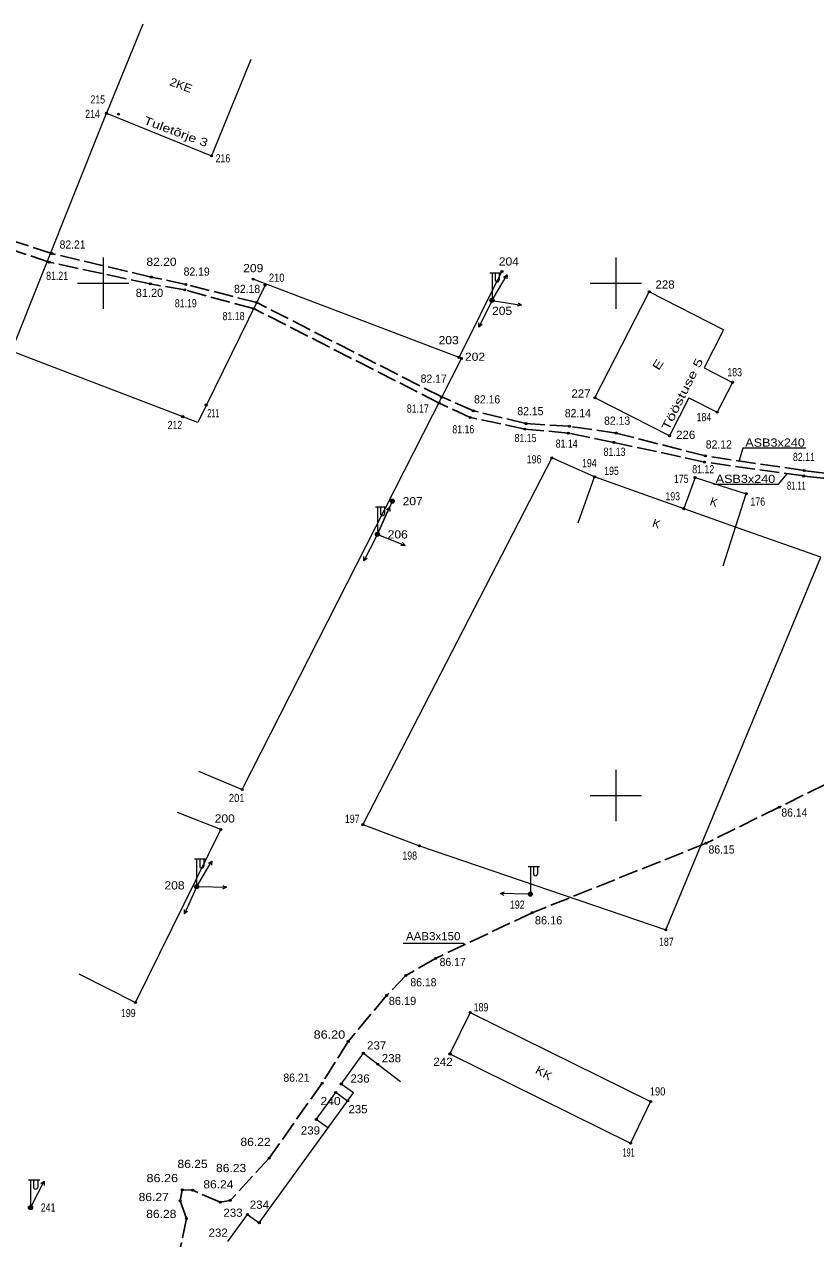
# Model space of a CAD drawing. Extents: x 642048 to 642352, y 6456237 to 6456686.
# Drawn here: x 642142.3 to 642219.5, y 6456406.7 to 6456525.3 of the extents above; entities that cross this region are included whole.
import ezdxf
from ezdxf.enums import TextEntityAlignment as Align

# ---------------------------------------------------------------- set-up
doc = ezdxf.new("R2010")
doc.units = 0
doc.header["$LTSCALE"] = 0.32
doc.header["$PDMODE"] = 32
doc.header["$PDSIZE"] = 0.16
doc.linetypes.add('LONG_DASHED', pattern=[7.5, 6, -1.5])
for name, color, linetype, lineweight in [('1', 7, 'Continuous', 13), ('11', 7, 'Continuous', 13), ('12', 7, 'Continuous', 13), ('2', 7, 'Continuous', 13), ('21', 7, 'Continuous', 13), ('28', 7, 'Continuous', 13), ('49', 7, 'Continuous', 13), ('54', 7, 'Continuous', 13), ('61', 7, 'Continuous', 13)]:
    doc.layers.add(name, color=color, linetype=linetype, lineweight=lineweight)
doc.layers.add('57', color=7, linetype='Continuous')
doc.layers.add('62', color=7, linetype='Continuous')

msp = doc.modelspace()

# ---------------------------------------------------------------- hatches: boundary and pattern name
at = {"layer": '54'}
for points in [[(642150.42, 6456516.59, 1), (642150.22, 6456516.59, 1)], [(642150.43, 6456516.59, 1), (642150.23, 6456516.59, 1)], [(642160.66, 6456512.43, 1), (642160.46, 6456512.43, 1)], [(642145.09, 6456502.91, 1), (642144.89, 6456502.91, 1)], [(642144.85, 6456502.05, 1), (642144.65, 6456502.05, 1)], [(642154.8, 6456500.61, 1), (642154.6, 6456500.61, 1)], [(642189, 6456501.16, 1), (642188.8, 6456501.16, 1)], [(642154.7, 6456499.94, 1), (642154.5, 6456499.94, 1)], [(642158.06, 6456499.35, 1), (642157.86, 6456499.35, 1)], [(642158.17, 6456499.89, 1), (642157.97, 6456499.89, 1)], [(642164.73, 6456500.41, 1), (642164.53, 6456500.41, 1)], [(642165.89, 6456499.81, 1), (642165.69, 6456499.81, 1)], [(642165.1, 6456498.11, 1), (642164.9, 6456498.11, 1)], [(642188.03, 6456498.33, 1), (642187.83, 6456498.33, 1)], [(642203.37, 6456499.16, 1), (642203.17, 6456499.16, 1)], [(642164.78, 6456497.53, 1), (642164.58, 6456497.53, 1)], [(642184.81, 6456492.77, 1), (642184.61, 6456492.77, 1)], [(642185.05, 6456492.66, 1), (642184.85, 6456492.66, 1)], [(642211.49, 6456490.33, 1), (642211.29, 6456490.33, 1)], [(642183.12, 6456488.9, 1), (642182.92, 6456488.9, 1)], [(642198.07, 6456488.82, 1), (642197.87, 6456488.82, 1)], [(642160.15, 6456488.12, 1), (642159.95, 6456488.12, 1)], [(642182.88, 6456488.31, 1), (642182.68, 6456488.31, 1)], [(642186.21, 6456487.55, 1), (642186.01, 6456487.55, 1)], [(642157.86, 6456486.98, 1), (642157.66, 6456486.98, 1)], [(642185.9, 6456486.9, 1), (642185.7, 6456486.9, 1)], [(642191.34, 6456486.3, 1), (642191.14, 6456486.3, 1)], [(642210, 6456487.41, 1), (642209.8, 6456487.41, 1)], [(642191.23, 6456485.77, 1), (642191.03, 6456485.77, 1)], [(642195.47, 6456485.37, 1), (642195.27, 6456485.37, 1)], [(642195.58, 6456486.04, 1), (642195.38, 6456486.04, 1)], [(642200.14, 6456485.38, 1), (642199.94, 6456485.38, 1)], [(642205.35, 6456485.12, 1), (642205.15, 6456485.12, 1)], [(642199.91, 6456484.47, 1), (642199.71, 6456484.47, 1)], [(642193.86, 6456482.95, 1), (642193.66, 6456482.95, 1)], [(642208.84, 6456483.15, 1), (642208.64, 6456483.15, 1)], [(642208.75, 6456482.55, 1), (642208.55, 6456482.55, 1)], [(642218.48, 6456481.72, 1), (642218.28, 6456481.72, 1)], [(642198.04, 6456481.11, 1), (642197.84, 6456481.11, 1)], [(642198.04, 6456481.11, 1), (642197.84, 6456481.11, 1)], [(642207.83, 6456481.05, 1), (642207.63, 6456481.05, 1)], [(642218.43, 6456481.19, 1), (642218.23, 6456481.19, 1)], [(642212.82, 6456479.46, 1), (642212.62, 6456479.46, 1)], [(642178.31, 6456478.73, 1), (642178.11, 6456478.73, 1)], [(642206.74, 6456478, 1), (642206.54, 6456478, 1)], [(642176.85, 6456475.49, 1), (642176.65, 6456475.49, 1)], [(642163.66, 6456450.59, 1), (642163.46, 6456450.59, 1)], [(642216.05, 6456448.87, 1), (642215.85, 6456448.87, 1)], [(642175.42, 6456447.16, 1), (642175.22, 6456447.16, 1)], [(642161.57, 6456446.68, 1), (642161.37, 6456446.68, 1)], [(642180.96, 6456445.09, 1), (642180.76, 6456445.09, 1)], [(642208.91, 6456445.34, 1), (642208.71, 6456445.34, 1)], [(642159.22, 6456441.11, 1), (642159.02, 6456441.11, 1)], [(642191.77, 6456440.37, 1), (642191.57, 6456440.37, 1)], [(642191.95, 6456438.56, 1), (642191.75, 6456438.56, 1)], [(642204.98, 6456436.88, 1), (642204.78, 6456436.88, 1)], [(642182.52, 6456434.1, 1), (642182.32, 6456434.1, 1)], [(642179.62, 6456432.43, 1), (642179.42, 6456432.43, 1)], [(642153.26, 6456429.79, 1), (642153.06, 6456429.79, 1)], [(642177.75, 6456430.49, 1), (642177.55, 6456430.49, 1)], [(642185.89, 6456428.82, 1), (642185.69, 6456428.82, 1)], [(642174.01, 6456426, 1), (642173.81, 6456426, 1)], [(642175.48, 6456424.85, 1), (642175.28, 6456424.85, 1)], [(642183.93, 6456424.77, 1), (642183.73, 6456424.77, 1)], [(642176.89, 6456423.77, 1), (642176.69, 6456423.77, 1)], [(642171.46, 6456421.93, 1), (642171.26, 6456421.93, 1)], [(642173.33, 6456421.84, 1), (642173.13, 6456421.84, 1)], [(642172.78, 6456421.01, 1), (642172.58, 6456421.01, 1)], [(642173.95, 6456420.2, 1), (642173.75, 6456420.2, 1)], [(642203.5, 6456420.14, 1), (642203.3, 6456420.14, 1)], [(642170.89, 6456418.38, 1), (642170.69, 6456418.38, 1)], [(642201.55, 6456416.07, 1), (642201.35, 6456416.07, 1)], [(642166.29, 6456414.6, 1), (642166.09, 6456414.6, 1)], [(642157.62, 6456410.44, 1), (642157.42, 6456410.44, 1)], [(642157.82, 6456411.51, 1), (642157.62, 6456411.51, 1)], [(642158.83, 6456411.47, 1), (642158.63, 6456411.47, 1)], [(642162.5, 6456410.48, 1), (642162.3, 6456410.48, 1)], [(642143.02, 6456409.78, 1), (642142.82, 6456409.78, 1)], [(642161.53, 6456410.31, 1), (642161.33, 6456410.31, 1)], [(642158.22, 6456408.72, 1), (642158.02, 6456408.72, 1)], [(642164.18, 6456409.1, 1), (642163.98, 6456409.1, 1)], [(642165.33, 6456408.3, 1), (642165.13, 6456408.3, 1)]]:
    msp.add_hatch(color=256, dxfattribs=at).paths.add_polyline_path(points)

# ---------------------------------------------------------------- linework, layer by layer
at = {"layer": '1'}
for p, q in [((642153.86, 6456525.28), (642150.33, 6456516.59)), ((642164.39, 6456521.85), (642160.56, 6456512.43)), ((642150.33, 6456516.59), (642160.56, 6456512.43)), ((642210.5, 6456495.45), (642203.27, 6456499.16)), ((642210.5, 6456495.45), (642208.61, 6456491.74)), ((642208.61, 6456491.74), (642211.39, 6456490.33)), ((642211.39, 6456490.33), (642209.9, 6456487.41)), ((642207.13, 6456488.82), (642205.25, 6456485.12)), ((642207.13, 6456488.82), (642209.9, 6456487.41)), ((642196.33, 6456476.62), (642197.94, 6456481.11)), ((642211.68, 6456476.2), (642197.94, 6456481.11)), ((642207.73, 6456481.05), (642206.64, 6456478)), ((642207.73, 6456481.05), (642212.72, 6456479.46)), ((642210.48, 6456472.42), (642212.72, 6456479.46)), ((642174.42, 6456420.99), (642173.23, 6456421.84)), ((642173.83, 6456420.18), (642172.68, 6456421.01)), ((642171.93, 6456417.55), (642170.79, 6456418.38))]:
    msp.add_line(p, q, dxfattribs=at)
for points in [[(642205.25, 6456485.12), (642197.97, 6456488.82), (642203.27, 6456499.16)], [(642185.79, 6456428.82), (642183.83, 6456424.77), (642201.45, 6456416.07)], [(642185.79, 6456428.82), (642203.4, 6456420.14), (642201.45, 6456416.07)], [(642173.23, 6456421.84), (642175.38, 6456424.85), (642179.01, 6456422.07)], [(642162.17, 6456406.46), (642164.08, 6456409.1), (642165.23, 6456408.3), (642174.42, 6456420.99)]]:
    msp.add_lwpolyline(points, dxfattribs=at)
at = {"layer": '11'}
for p, q in [((642187.73, 6456501.03), (642188.83, 6456501.03)), ((642187.93, 6456501.03), (642187.93, 6456498.53)), ((642188.23, 6456501.03), (642188.23, 6456500.33)), ((642188.63, 6456501.03), (642188.63, 6456500.33)), ((642176.55, 6456478.19), (642177.65, 6456478.19)), ((642176.75, 6456478.19), (642176.75, 6456475.69)), ((642177.05, 6456478.19), (642177.05, 6456477.49)), ((642177.45, 6456478.19), (642177.45, 6456477.49)), ((642158.92, 6456443.81), (642160.02, 6456443.81)), ((642159.12, 6456443.81), (642159.12, 6456441.31)), ((642159.42, 6456443.81), (642159.42, 6456443.11)), ((642159.82, 6456443.81), (642159.82, 6456443.11)), ((642191.47, 6456443.07), (642192.57, 6456443.07)), ((642191.67, 6456443.07), (642191.67, 6456440.57)), ((642191.97, 6456443.07), (642191.97, 6456442.37)), ((642192.37, 6456443.07), (642192.37, 6456442.37)), ((642142.72, 6456412.48), (642143.82, 6456412.48)), ((642142.92, 6456412.48), (642142.92, 6456409.98)), ((642143.22, 6456412.48), (642143.22, 6456411.78)), ((642143.62, 6456412.48), (642143.62, 6456411.78))]:
    msp.add_line(p, q, dxfattribs=at)
for centre, radius in [((642187.93, 6456498.33), 0.2), ((642178.21, 6456478.73), 0.199), ((642176.75, 6456475.49), 0.2), ((642159.12, 6456441.11), 0.2), ((642191.67, 6456440.37), 0.2), ((642142.92, 6456409.78), 0.2)]:
    msp.add_circle(centre, radius, dxfattribs=at)
for centre in [(642188.43, 6456500.33), (642177.25, 6456477.49), (642159.62, 6456443.11), (642192.17, 6456442.37), (642143.42, 6456411.78)]:
    msp.add_arc(centre, 0.2, 179.9393, 0.0607, dxfattribs=at)
at = {"layer": '12'}
for p, q in [((642188.03, 6456498.5), (642189.4, 6456500.83)), ((642188.13, 6456498.3), (642190.79, 6456497.87)), ((642187.84, 6456498.15), (642186.65, 6456495.73)), ((642187.84, 6456498.15), (642186.65, 6456495.73)), ((642176.75, 6456475.49), (642178.21, 6456478.73)), ((642176.83, 6456475.67), (642177.94, 6456478.13)), ((642176.66, 6456475.31), (642175.43, 6456472.91)), ((642176.94, 6456475.42), (642179.45, 6456474.42)), ((642159.22, 6456441.28), (642160.6, 6456443.6)), ((642159.04, 6456440.93), (642157.93, 6456438.46)), ((642159.32, 6456441.11), (642162.02, 6456441.05)), ((642191.47, 6456440.37), (642188.77, 6456440.44)), ((642143.01, 6456409.96), (642144.25, 6456412.36))]:
    msp.add_line(p, q, dxfattribs=at)
for points in [[(642189.06, 6456500.61), (642189.4, 6456500.83), (642189.37, 6456500.42)], [(642190.47, 6456498.1), (642190.79, 6456497.87), (642190.4, 6456497.75)], [(642186.97, 6456495.97), (642186.65, 6456495.73), (642186.65, 6456496.14)], [(642186.97, 6456495.97), (642186.65, 6456495.73), (642186.65, 6456496.14)], [(642177.63, 6456477.88), (642177.94, 6456478.13), (642177.95, 6456477.72)], [(642179.18, 6456474.72), (642179.45, 6456474.42), (642179.04, 6456474.39)], [(642175.75, 6456473.15), (642175.43, 6456472.91), (642175.44, 6456473.32)], [(642160.26, 6456443.39), (642160.6, 6456443.6), (642160.57, 6456443.19)], [(642161.66, 6456441.23), (642162.02, 6456441.05), (642161.65, 6456440.87)], [(642189.13, 6456440.25), (642188.77, 6456440.44), (642189.14, 6456440.61)], [(642158.24, 6456438.72), (642157.93, 6456438.46), (642157.92, 6456438.88)], [(642143.93, 6456412.12), (642144.25, 6456412.36), (642144.24, 6456411.94)]]:
    msp.add_lwpolyline(points, dxfattribs=at)
for centre in [(642187.93, 6456498.33), (642187.93, 6456498.33), (642187.93, 6456498.33), (642187.93, 6456498.33), (642176.75, 6456475.49), (642176.75, 6456475.49), (642176.75, 6456475.49), (642159.12, 6456441.11), (642159.12, 6456441.11), (642159.12, 6456441.11), (642191.67, 6456440.37), (642142.92, 6456409.78)]:
    msp.add_circle(centre, 0.2, dxfattribs=at)
at = {"layer": '2'}
msp.add_line((642170.79, 6456418.38), (642172.68, 6456421.01), dxfattribs=at)
at = {"layer": '21', "linetype": 'LONG_DASHED', "lineweight": 25}
for points in [[(642235.24, 6456460.1), (642233.57, 6456460.95), (642233.53, 6456462.61), (642234.68, 6456466.69), (642234.93, 6456472.24), (642234.68, 6456473.56), (642233.89, 6456475.26), (642232.47, 6456476.54), (642230.39, 6456477.41), (642220.26, 6456480.99), (642218.33, 6456481.19), (642208.65, 6456482.55), (642199.81, 6456484.47), (642195.37, 6456485.37), (642191.13, 6456485.77), (642185.8, 6456486.9), (642182.78, 6456488.31), (642164.68, 6456497.53), (642157.96, 6456499.35), (642154.6, 6456499.94), (642144.75, 6456502.05), (642134.35, 6456505.59), (642126.9, 6456508.31)], [(642235.27, 6456460.17), (642233.71, 6456461.05), (642233.81, 6456462.81), (642234.95, 6456466.67), (642235.64, 6456472.26), (642235.46, 6456473.89), (642234.47, 6456475.69), (642232.76, 6456477.08), (642230.59, 6456478.09), (642220.4, 6456481.48), (642218.38, 6456481.72), (642208.74, 6456483.15), (642200.04, 6456485.38), (642195.48, 6456486.04), (642191.24, 6456486.3), (642186.11, 6456487.55), (642183.02, 6456488.9), (642165, 6456498.11), (642158.07, 6456499.89), (642154.7, 6456500.61), (642144.99, 6456502.91), (642134.49, 6456506.32), (642126.98, 6456508.51)], [(642224.74, 6456453.2), (642215.95, 6456448.87), (642208.81, 6456445.34), (642191.85, 6456438.56), (642182.42, 6456434.1), (642179.52, 6456432.43), (642177.65, 6456430.49), (642173.91, 6456426), (642171.36, 6456421.93), (642166.19, 6456414.6), (642162.4, 6456410.48), (642161.43, 6456410.31), (642158.73, 6456411.47), (642157.72, 6456411.51), (642157.52, 6456410.44), (642158.12, 6456408.72), (642157.48, 6456405.61), (642158.41, 6456404.12), (642160.42, 6456403.79), (642162.11, 6456404.1)]]:
    msp.add_lwpolyline(points, dxfattribs=at)
at = {"layer": '21'}
for points in [[(642218.55, 6456483.9), (642212.38, 6456483.9), (642212.03, 6456482.69)], [(642209.54, 6456480.39), (642215.86, 6456480.39), (642216.71, 6456481.41)], [(642179.25, 6456435.6), (642185.13, 6456435.6), (642185.22, 6456435.43)]]:
    msp.add_lwpolyline(points, dxfattribs=at)
at = {"layer": '28'}
for p, q in [((642165.79, 6456499.81), (642159.22, 6456486.42)), ((642184.71, 6456492.77), (642164.63, 6456500.41))]:
    msp.add_line(p, q, dxfattribs=at)
for points in [[(642159.22, 6456486.42), (642141.05, 6456493.36), (642150.32, 6456516.59)], [(642159.3, 6456452.38), (642163.56, 6456450.59), (642184.95, 6456492.66), (642184.71, 6456492.77), (642188.9, 6456501.16)], [(642197.94, 6456481.11), (642193.76, 6456482.95), (642175.32, 6456447.16), (642180.86, 6456445.09), (642204.88, 6456436.88)], [(642204.88, 6456436.88), (642219.99, 6456473.26), (642211.68, 6456476.2)], [(642147.63, 6456432.59), (642153.16, 6456429.79), (642161.47, 6456446.68), (642157.24, 6456448.35)]]:
    msp.add_lwpolyline(points, dxfattribs=at)
at = {"layer": '54'}
for centre in [(642150.32, 6456516.59), (642150.33, 6456516.59), (642160.56, 6456512.43), (642144.99, 6456502.91), (642144.75, 6456502.05), (642154.7, 6456500.61), (642188.9, 6456501.16), (642154.6, 6456499.94), (642157.96, 6456499.35), (642158.07, 6456499.89), (642164.63, 6456500.41), (642165.79, 6456499.81), (642165, 6456498.11), (642187.93, 6456498.33), (642203.27, 6456499.16), (642164.68, 6456497.53), (642184.71, 6456492.77), (642184.95, 6456492.66), (642211.39, 6456490.33), (642183.02, 6456488.9), (642197.97, 6456488.82), (642160.05, 6456488.12), (642182.78, 6456488.31), (642186.11, 6456487.55), (642157.76, 6456486.98), (642185.8, 6456486.9), (642191.24, 6456486.3), (642209.9, 6456487.41), (642191.13, 6456485.77), (642195.37, 6456485.37), (642195.48, 6456486.04), (642200.04, 6456485.38), (642205.25, 6456485.12), (642199.81, 6456484.47), (642193.76, 6456482.95), (642208.74, 6456483.15), (642208.65, 6456482.55), (642218.38, 6456481.72), (642197.94, 6456481.11), (642197.94, 6456481.11), (642207.73, 6456481.05), (642218.33, 6456481.19), (642212.72, 6456479.46), (642178.21, 6456478.73), (642206.64, 6456478), (642176.75, 6456475.49), (642163.56, 6456450.59), (642215.95, 6456448.87), (642175.32, 6456447.16), (642161.47, 6456446.68), (642180.86, 6456445.09), (642208.81, 6456445.34), (642159.12, 6456441.11), (642191.67, 6456440.37), (642191.85, 6456438.56), (642204.88, 6456436.88), (642182.42, 6456434.1), (642179.52, 6456432.43), (642153.16, 6456429.79), (642177.65, 6456430.49), (642185.79, 6456428.82), (642173.91, 6456426), (642175.38, 6456424.85), (642183.83, 6456424.77), (642176.79, 6456423.77), (642171.36, 6456421.93), (642173.23, 6456421.84), (642172.68, 6456421.01), (642173.85, 6456420.2), (642203.4, 6456420.14), (642170.79, 6456418.38), (642201.45, 6456416.07), (642166.19, 6456414.6), (642157.52, 6456410.44), (642157.72, 6456411.51), (642158.73, 6456411.47), (642162.4, 6456410.48), (642142.92, 6456409.78), (642161.43, 6456410.31), (642158.12, 6456408.72), (642164.08, 6456409.1), (642165.23, 6456408.3)]:
    msp.add_circle(centre, 0.1, dxfattribs=at)
for p in [(642150.33, 6456516.59), (642151.5, 6456516.5), (642160.56, 6456512.43), (642144.99, 6456502.91), (642144.75, 6456502.05), (642154.7, 6456500.61), (642188.9, 6456501.16), (642154.6, 6456499.94), (642157.96, 6456499.35), (642158.07, 6456499.89), (642164.63, 6456500.41), (642165.79, 6456499.81), (642187.93, 6456498.33), (642203.27, 6456499.16), (642164.68, 6456497.53), (642165, 6456498.11), (642184.71, 6456492.77), (642184.95, 6456492.66), (642211.39, 6456490.33), (642183.02, 6456488.9), (642197.97, 6456488.82), (642160.05, 6456488.12), (642182.78, 6456488.31), (642186.11, 6456487.55), (642157.76, 6456486.98), (642185.8, 6456486.9), (642191.24, 6456486.3), (642209.9, 6456487.41), (642191.13, 6456485.77), (642195.37, 6456485.37), (642195.48, 6456486.04), (642200.04, 6456485.38), (642205.25, 6456485.12), (642199.81, 6456484.47), (642193.76, 6456482.95), (642208.74, 6456483.15), (642208.65, 6456482.55), (642218.38, 6456481.72), (642197.94, 6456481.11), (642207.73, 6456481.05), (642218.33, 6456481.19), (642212.72, 6456479.46), (642178.21, 6456478.73), (642206.64, 6456478), (642176.75, 6456475.49), (642163.56, 6456450.59), (642215.95, 6456448.87), (642175.32, 6456447.16), (642161.47, 6456446.68), (642180.86, 6456445.09), (642208.81, 6456445.34), (642159.12, 6456441.11), (642191.67, 6456440.37), (642191.85, 6456438.56), (642204.88, 6456436.88), (642182.42, 6456434.1), (642179.52, 6456432.43), (642153.16, 6456429.79), (642177.65, 6456430.49), (642185.79, 6456428.82), (642173.91, 6456426), (642175.38, 6456424.85), (642183.83, 6456424.77), (642176.79, 6456423.77), (642171.36, 6456421.93), (642173.23, 6456421.84), (642172.68, 6456421.01), (642173.85, 6456420.2), (642203.4, 6456420.14), (642170.79, 6456418.38), (642201.45, 6456416.07), (642166.19, 6456414.6), (642157.52, 6456410.44), (642157.72, 6456411.51), (642158.73, 6456411.47), (642162.4, 6456410.48), (642142.92, 6456409.78), (642161.43, 6456410.31), (642158.12, 6456408.72), (642164.08, 6456409.1), (642165.23, 6456408.3)]:
    msp.add_point(p, dxfattribs=at)
at = {"layer": '61'}
for p, q in [((642150, 6456502.5), (642150, 6456497.5)), ((642200, 6456502.5), (642200, 6456497.5)), ((642147.5, 6456500), (642152.5, 6456500)), ((642197.5, 6456500), (642202.5, 6456500)), ((642200, 6456452.5), (642200, 6456447.5)), ((642197.5, 6456450), (642202.5, 6456450))]:
    msp.add_line(p, q, dxfattribs=at)

# ---------------------------------------------------------------- texts
at = {"layer": '21'}
for s, width, p in [('ASB3x240', 1.15, (642212.63, 6456484.05)), ('ASB3x240', 1.15, (642209.74, 6456480.51)), ('AAB3x150', 1.05, (642179.54, 6456435.87))]:
    msp.add_text(s, height=0.8, dxfattribs=dict(at, width=width)).set_placement(p)
at = {"layer": '49'}
for s, width, p in [('82.21', 0.95, (642145.75, 6456503.38)), ('82.20', 1.1, (642154.22, 6456501.7)), ('81.21', 0.8, (642144.44, 6456500.33)), ('82.19', 0.95, (642157.85, 6456500.74)), ('82.18', 0.95, (642162.77, 6456499.05)), ('81.19', 0.8, (642156.99, 6456497.65)), ('81.18', 0.8, (642161.65, 6456496.4)), ('82.17', 0.95, (642180.97, 6456490.29)), ('82.16', 0.95, (642186.18, 6456488.27)), ('81.17', 0.8, (642179.62, 6456487.37)), ('82.15', 0.95, (642190.4, 6456487.12)), ('82.14', 0.95, (642195.03, 6456486.92)), ('82.13', 0.95, (642198.86, 6456486.19)), ('81.16', 0.8, (642184.06, 6456485.35)), ('81.15', 0.8, (642190.13, 6456484.5)), ('81.14', 0.8, (642194.14, 6456483.95)), ('82.12', 0.95, (642208.78, 6456483.87)), ('81.13', 0.8, (642198.81, 6456483.15)), ('82.11', 0.8, (642217.28, 6456482.65)), ('81.12', 0.8, (642207.46, 6456481.45)), ('81.11', 0.6, (642216.7, 6456479.85)), ('86.14', 0.95, (642216.15, 6456447.94)), ('86.15', 0.95, (642209.05, 6456444.33)), ('86.17', 0.95, (642182.82, 6456433.35)), ('86.18', 0.95, (642179.97, 6456431.37)), ('86.20', 1.15, (642170.53, 6456426.27)), ('86.21', 0.95, (642167.58, 6456422.06)), ('86.22', 1.1, (642163.39, 6456415.79)), ('86.25', 1.1, (642157.25, 6456413.64)), ('86.23', 1.1, (642161.01, 6456413.24)), ('86.26', 1.15, (642154.23, 6456412.26)), ('86.24', 1.1, (642159.77, 6456411.65)), ('86.27', 1.1, (642153.46, 6456410.41)), ('86.28', 1.1, (642154.2, 6456408.76))]:
    msp.add_text(s, height=0.8, dxfattribs=dict(at, width=width)).set_placement(p)
for s, p in [('81.20', (642153.18, 6456498.67)), ('86.16', (642192.11, 6456437.42)), ('86.19', (642177.86, 6456429.55))]:
    msp.add_text(s, height=0.8, dxfattribs=at).set_placement(p)
at = {"layer": '57'}
for s, rotation, width, p in [('2KE', 339.601, 1.1, (642157.45, 6456518.96)), ('Tuletõrje 3', 339.601, 1.3, (642156.96, 6456514.43)), ('E', 57.824, 1.4, (642204.45, 6456491.85)), ('Tööstuse 5', 63.518, 1.45, (642206.85, 6456489)), ('KK', 331.604, 1.15, (642192.79, 6456422.56))]:
    msp.add_text(s, height=0.8, rotation=rotation, dxfattribs=dict(at, width=width)).set_placement(p, align=Align.CENTER)
for p in [(642209.45, 6456478.27), (642203.84, 6456476.15)]:
    msp.add_text('K', height=0.8, rotation=341.565, dxfattribs=at).set_placement(p, align=Align.CENTER)
at = {"layer": '62'}
for s, width, p in [('215', 0.8, (642148.76, 6456517.55)), ('214', 0.8, (642148.25, 6456516.13)), ('216', 0.8, (642160.97, 6456511.8)), ('209', 1.1, (642163.66, 6456501.08)), ('204', 1.1, (642188.59, 6456501.73)), ('210', 0.85, (642166.17, 6456500.15)), ('228', 1.05, (642203.87, 6456499.48)), ('205', 1.1, (642187.93, 6456496.91)), ('203', 1.1, (642182.72, 6456494.05)), ('202', 1.1, (642185.29, 6456492.43)), ('183', 0.8, (642210.88, 6456490.92)), ('227', 1.05, (642195.67, 6456488.84)), ('211', 0.55, (642160.16, 6456486.93)), ('212', 0.8, (642156.29, 6456485.77)), ('184', 0.8, (642207.88, 6456486.54)), ('226', 1.05, (642205.88, 6456484.81)), ('196', 0.8, (642191.32, 6456482.42)), ('194', 0.8, (642196.71, 6456482.05)), ('195', 0.8, (642198.87, 6456481.29)), ('175', 0.8, (642205.67, 6456480.52)), ('193', 0.8, (642204.84, 6456478.81)), ('207', 1.1, (642179.21, 6456478.33)), ('176', 0.8, (642213.14, 6456478.29)), ('206', 1.1, (642177.75, 6456475.09)), ('201', 0.85, (642162.27, 6456449.36)), ('200', 1.1, (642160.88, 6456447.36)), ('197', 0.8, (642173.58, 6456447.33)), ('198', 0.8, (642179.19, 6456443.74)), ('208', 1.1, (642155.98, 6456440.83)), ('192', 0.8, (642189.68, 6456438.95)), ('187', 0.8, (642204.22, 6456435.33)), ('189', 0.8, (642186.14, 6456428.93)), ('199', 0.8, (642151.74, 6456428.37)), ('237', 1.05, (642175.74, 6456425.21)), ('238', 1.05, (642177.18, 6456423.96)), ('242', 1.05, (642182.21, 6456423.61)), ('236', 1.05, (642174.12, 6456421.98)), ('190', 0.85, (642203.32, 6456420.72)), ('240', 1.1, (642171.2, 6456419.78)), ('235', 1.05, (642173.92, 6456418.98)), ('239', 1.05, (642169.28, 6456416.91)), ('191', 0.55, (642200.67, 6456414.76)), ('241', 0.8, (642143.92, 6456409.38)), ('233', 1.05, (642161.73, 6456408.88)), ('234', 1.05, (642164.3, 6456409.66)), ('232', 1.05, (642160.28, 6456406.93))]:
    msp.add_text(s, height=0.8, dxfattribs=dict(at, width=width)).set_placement(p)

doc.saveas('drawing.dxf')
